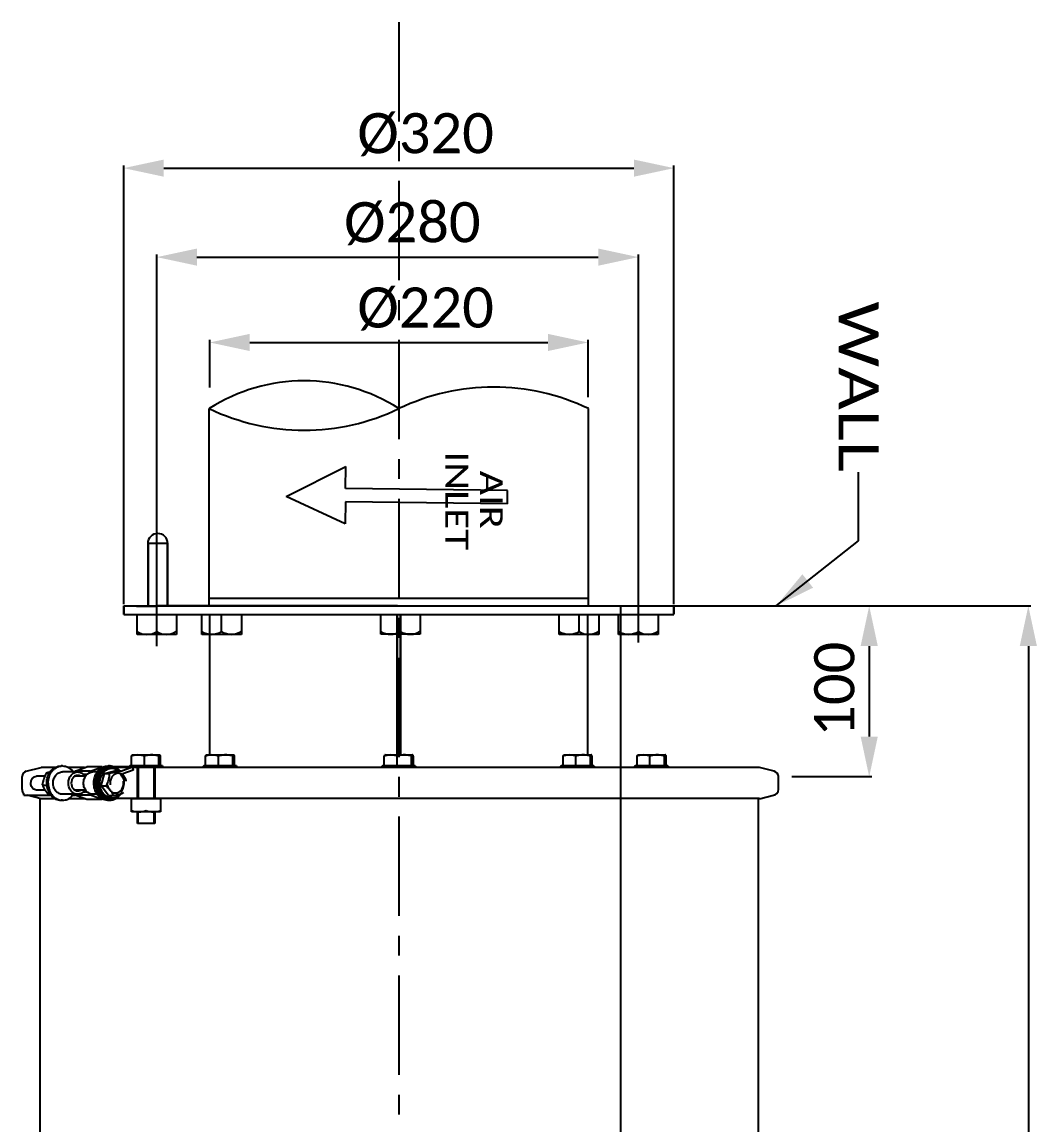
# Model space of a CAD drawing. Header units: millimetres. Extents: x 374 to 5899, y -2909 to 2000.
# Drawn here: x 3288 to 3878, y 599 to 1240 of the extents above; entities that cross this region are included whole.
import ezdxf
from ezdxf.enums import TextEntityAlignment as Align

# ---------------------------------------------------------------- set-up
doc = ezdxf.new("R2010")
doc.units = ezdxf.units.MM
doc.header["$LTSCALE"] = 154
doc.header["$PDMODE"] = 3
doc.header["$PDSIZE"] = 8
doc.linetypes.add('CENTER', pattern=[0.6, 0.375, -0.075, 0.075, -0.075])
doc.layers.get('0').update_dxf_attribs({"linetype": 'CONTINUOUS'})
doc.layers.get('Defpoints').update_dxf_attribs({"linetype": 'CONTINUOUS'})
doc.layers.add('00_BUW_DATUM', color=7, linetype='CONTINUOUS')
doc.layers.add('02___PRT_ALL_AXES', color=7, linetype='CONTINUOUS')
doc.styles.get("Standard").update_dxf_attribs({"font": 'calibri.ttf'})
doc.dimstyles.new('DIMSTYLE_1', dxfattribs={"dimtxt": 23.333333, "dimasz": 23.333333, "dimexe": 1.5, "dimexo": 1, "dimgap": 0.875, "dimtad": 1, "dimdsep": 46, "dimtxsty": 'Standard', "dimblk": '_FILLED', "dimblk1": '_FILLED', "dimblk2": '_FILLED', "dimcen": 0.09, "dimazin": 2, "dimtp": 0.01, "dimtm": 0.01, "dimtfac": 1, "dimtofl": 0, "dimtmove": 0, "dimatfit": 3, "dimldrblk": '_FILLED', "dimfxl": 1, "dimtolj": 1, "dimarcsym": 0})
doc.dimstyles.new('DIMSTYLE_3', dxfattribs={"dimtxt": 23.333333, "dimasz": 23.333333, "dimexe": 1.5, "dimexo": 1, "dimgap": 0.875, "dimtad": 1, "dimdec": 0, "dimdsep": 46, "dimtxsty": 'Standard', "dimblk": '_FILLED', "dimblk1": '_FILLED', "dimblk2": '_FILLED', "dimcen": 0.09, "dimazin": 2, "dimtp": 0.01, "dimtm": 0.01, "dimtfac": 1, "dimtdec": 0, "dimtofl": 0, "dimtmove": 0, "dimatfit": 3, "dimldrblk": '_FILLED', "dimfxl": 1, "dimtolj": 1, "dimarcsym": 0})
doc.dimstyles.get("Standard").update_dxf_attribs({"dimtxt": 23.333333, "dimasz": 23.333333, "dimexe": 1.5, "dimexo": 1, "dimtad": 1, "dimdsep": 46, "dimtxsty": 'Standard', "dimblk": '_FILLED', "dimblk1": '_FILLED', "dimblk2": '_FILLED', "dimcen": 0.09, "dimazin": 2, "dimtol": 1, "dimtp": 0.01, "dimtm": 0.01, "dimtfac": 1, "dimtofl": 0, "dimtmove": 0, "dimatfit": 3, "dimldrblk": '_FILLED', "dimfxl": 1, "dimtolj": 1, "dimarcsym": 0})

# ---------------------------------------------------------------- blocks, each defined once
blk = doc.blocks.new('_FILLED')
at = {"color": 0, "linetype": 'ByBlock'}
blk.add_solid([(0, 0), (-1, 0.214), (-1, -0.214)], dxfattribs=at)
blk = doc.blocks.new('*D544')
at = {"color": 0, "lineweight": -2}
for p, q in [((3712, 900.29), (3782.37, 900.29)), ((3780.87, 876.95), (3780.87, 824.37)), ((3735.78, 801.04), (3782.37, 801.04))]:
    blk.add_line(p, q, dxfattribs=at)
at = {"layer": 'Defpoints', "color": 0}
for p in [(3711, 900.29), (3734.78, 801.04), (3780.87, 801.04)]:
    blk.add_point(p, dxfattribs=at)
at = {"color": 0, "linetype": 'ByBlock', "lineweight": -2, "xscale": 23.3333333333, "yscale": 23.3333333333, "zscale": 23.3333333333}
for p, rotation in [((3780.87, 900.29), 90), ((3780.87, 801.04), 270)]:
    blk.add_blockref('_FILLED', p, dxfattribs=dict(at, rotation=rotation))
at = {"color": 0, "insert": (3748.88, 851.88), "char_height": 23.3333, "attachment_point": 2, "rotation": 90, "line_spacing_factor": 0.9}
blk.add_mtext('\\A1;\\A1;100', dxfattribs=at)
blk = doc.blocks.new('*D545')
at = {"color": 0, "lineweight": -2}
for p, q in [((3712, 900.29), (3874.9, 900.29)), ((3873.4, 876.95), (3873.4, 99.62)), ((3706.08, 76.29), (3874.9, 76.29))]:
    blk.add_line(p, q, dxfattribs=at)
at = {"layer": 'Defpoints', "color": 0}
for p in [(3711, 900.29), (3705.08, 76.29), (3873.4, 76.29)]:
    blk.add_point(p, dxfattribs=at)
at = {"color": 0, "linetype": 'ByBlock', "lineweight": -2, "xscale": 23.3333333333, "yscale": 23.3333333333, "zscale": 23.3333333333}
for p, rotation in [((3873.4, 900.29), 89.99999999999997), ((3873.4, 76.29), 269.9999999999999)]:
    blk.add_blockref('_FILLED', p, dxfattribs=dict(at, rotation=rotation))
at = {"color": 0, "insert": (3841.42, 418.02), "char_height": 23.3333, "attachment_point": 2, "rotation": 90, "line_spacing_factor": 0.9}
blk.add_mtext('\\A1;{\\A1;824}', dxfattribs=at)
blk = doc.blocks.new('*D546')
at = {"color": 0, "lineweight": -2}
for p, q in [((3366.62, 876.85), (3366.62, 1104.63)), ((3389.96, 1103.13), (3623.29, 1103.13)), ((3646.62, 879.02), (3646.62, 1104.63))]:
    blk.add_line(p, q, dxfattribs=at)
at = {"layer": 'Defpoints', "color": 0}
for p in [(3646.62, 1103.13), (3366.62, 875.85), (3646.62, 878.02)]:
    blk.add_point(p, dxfattribs=at)
at = {"color": 0, "linetype": 'ByBlock', "lineweight": -2, "xscale": 23.3333333333, "yscale": 23.3333333333, "zscale": 23.3333333333, "rotation": 180}
blk.add_blockref('_FILLED', (3366.62, 1103.13), dxfattribs=at)
at = {"color": 0, "linetype": 'ByBlock', "lineweight": -2, "xscale": 23.3333333333, "yscale": 23.3333333333, "zscale": 23.3333333333}
blk.add_blockref('_FILLED', (3646.62, 1103.13), dxfattribs=at)
at = {"color": 0, "insert": (3515.18, 1135.11), "char_height": 23.333, "attachment_point": 2, "line_spacing_factor": 0.9}
blk.add_mtext('\\A1;%%c280', dxfattribs=at)
blk = doc.blocks.new('*D548')
at = {"color": 0, "lineweight": -2}
for p, q in [((3397.34, 1027.27), (3397.34, 1055.01)), ((3420.67, 1053.51), (3594, 1053.51)), ((3617.34, 1021.72), (3617.34, 1055.01))]:
    blk.add_line(p, q, dxfattribs=at)
at = {"layer": 'Defpoints', "color": 0}
for p in [(3617.34, 1053.51), (3397.34, 1026.27), (3617.34, 1020.72)]:
    blk.add_point(p, dxfattribs=at)
at = {"color": 0, "linetype": 'ByBlock', "lineweight": -2, "xscale": 23.3333333333, "yscale": 23.3333333333, "zscale": 23.3333333333, "rotation": 180}
blk.add_blockref('_FILLED', (3397.34, 1053.51), dxfattribs=at)
at = {"color": 0, "linetype": 'ByBlock', "lineweight": -2, "xscale": 23.3333333333, "yscale": 23.3333333333, "zscale": 23.3333333333}
blk.add_blockref('_FILLED', (3617.34, 1053.51), dxfattribs=at)
at = {"color": 0, "insert": (3522.89, 1085.5), "char_height": 23.333, "attachment_point": 2, "line_spacing_factor": 0.9}
blk.add_mtext('\\A1;%%c220', dxfattribs=at)
blk = doc.blocks.new('*D549')
at = {"color": 0, "lineweight": -2}
for p, q in [((3347.34, 901.29), (3347.34, 1156.37)), ((3370.67, 1154.87), (3644, 1154.87)), ((3667.34, 901.29), (3667.34, 1156.37))]:
    blk.add_line(p, q, dxfattribs=at)
at = {"layer": 'Defpoints', "color": 0}
for p in [(3667.34, 1154.87), (3347.34, 900.29), (3667.34, 900.29)]:
    blk.add_point(p, dxfattribs=at)
at = {"color": 0, "linetype": 'ByBlock', "lineweight": -2, "xscale": 23.3333333333, "yscale": 23.3333333333, "zscale": 23.3333333333, "rotation": 180}
blk.add_blockref('_FILLED', (3347.34, 1154.87), dxfattribs=at)
at = {"color": 0, "linetype": 'ByBlock', "lineweight": -2, "xscale": 23.3333333333, "yscale": 23.3333333333, "zscale": 23.3333333333}
blk.add_blockref('_FILLED', (3667.34, 1154.87), dxfattribs=at)
at = {"color": 0, "insert": (3522.89, 1186.86), "char_height": 23.333, "attachment_point": 2, "line_spacing_factor": 0.9}
blk.add_mtext('\\A1;%%c320', dxfattribs=at)
blk = doc.blocks.new('ARROW_4_BL2', base_point=(1987.86, 1121.42))
at = {"color": 7, "linetype": 'Continuous'}
for p, q in [((1985.09, 1185.83), (1983.96, 1091.59)), ((1992.88, 1185.74), (1985.09, 1185.83)), ((1992.88, 1185.74), (1991.75, 1091.5)), ((1983.96, 1091.59), (1971.19, 1091.74)), ((1988.67, 1057.01), (1971.19, 1091.74)), ((2004.52, 1091.35), (1988.67, 1057.01)), ((1991.75, 1091.5), (2004.52, 1091.35))]:
    blk.add_line(p, q, dxfattribs=at)

msp = doc.modelspace()

# ---------------------------------------------------------------- linework, layer by layer
at = {"linetype": 'CENTER'}
msp.add_line((3507.377, 1239.811), (3507.377, -1.649), dxfattribs=at)
for p, q in [((3397.127, 900.257), (3397.127, 1015.026)), ((3617.627, 900.361), (3617.627, 1015.026)), ((3372.972, 936.626), (3361.34, 936.626)), ((3361.34, 936.626), (3361.34, 900.257)), ((3361.72, 900.255), (3361.72, 936.625)), ((3372.58, 936.626), (3372.58, 900.257)), ((3372.972, 900.257), (3372.972, 936.626)), ((3397.127, 904.84), (3617.627, 904.84)), ((3347.364, 900.286), (3667.377, 900.286)), ((3347.364, 900.257), (3347.364, 895.703)), ((3354.813, 900.257), (3366.445, 900.257)), ((3506.625, 900.286), (3366.625, 900.286)), ((3506.625, 900.286), (3646.625, 900.286)), ((3636.298, 900.286), (3636.298, 76.286)), ((3655.627, 900.361), (3759.942, 900.361)), ((3667.377, 895.807), (3667.377, 900.361)), ((3355.084, 883.749), (3355.084, 895.201)), ((3366.625, 885.445), (3366.625, 895.232)), ((3378.133, 895.288), (3378.133, 883.749)), ((3392.742, 883.785), (3392.742, 895.237)), ((3404.283, 885.481), (3404.283, 895.268)), ((3415.79, 895.324), (3415.79, 883.785)), ((3496.785, 883.804), (3496.785, 895.256)), ((3508.326, 885.5), (3508.326, 895.286)), ((3519.834, 895.343), (3519.834, 883.804)), ((3600.596, 883.77), (3600.596, 895.222)), ((3603.943, 895.25), (3620.844, 895.25)), ((3612.137, 885.466), (3612.137, 895.253)), ((3623.645, 895.309), (3623.645, 883.77)), ((3635.123, 883.778), (3635.123, 895.23)), ((3646.181, 895.286), (3663.082, 895.286)), ((3646.639, 885.201), (3646.639, 895.232)), ((3646.664, 885.474), (3646.664, 895.26)), ((3658.172, 895.317), (3658.172, 883.778)), ((3378.133, 883.749), (3355.084, 883.749)), ((3415.79, 883.785), (3392.742, 883.785)), ((3519.834, 883.804), (3496.785, 883.804)), ((3623.645, 883.77), (3600.596, 883.77)), ((3658.172, 883.778), (3635.123, 883.778)), ((3320.582, 803.786), (3311.727, 803.786)), ((3319.114, 804.333), (3325.886, 806.796)), ((3327.97, 804.333), (3319.114, 804.333)), ((3334.741, 806.796), (3325.886, 806.796)), ((3327.97, 804.333), (3334.741, 806.796)), ((3331.968, 803.786), (3329.437, 803.786)), ((3334.289, 795.662), (3336.17, 802.824)), ((3334.741, 806.796), (3334.844, 806.38)), ((3336.17, 802.824), (3342.277, 804.448)), ((3336.17, 802.824), (3338.931, 802.824)), ((3339.122, 807.286), (3339.521, 807.275)), ((3340.395, 805.786), (3339.399, 805.786)), ((3350.84, 806.796), (3341.985, 806.796)), ((3342.277, 804.448), (3345.037, 804.448)), ((3342.503, 806.399), (3343.596, 806.796)), ((3345.68, 804.333), (3345.163, 804.333)), ((3345.68, 804.333), (3352.451, 806.796)), ((3352.926, 804.876), (3346.863, 802.671)), ((3350.838, 807.286), (3350.338, 806.786)), ((3370.338, 806.786), (3350.338, 806.786)), ((3350.338, 806.338), (3350.338, 806.786)), ((3369.838, 807.286), (3350.838, 807.286)), ((3352.451, 806.796), (3352.926, 804.876)), ((3355.377, 788.375), (3355.377, 806.284)), ((3355.729, 806.284), (3355.729, 788.375)), ((3364.968, 788.289), (3364.968, 806.197)), ((3365.377, 806.197), (3365.377, 788.289)), ((3369.838, 807.286), (3370.338, 806.786)), ((3370.338, 806.338), (3370.338, 806.786)), ((3393.893, 807.286), (3393.393, 806.786)), ((3413.393, 806.786), (3393.393, 806.786)), ((3393.393, 806.338), (3393.393, 806.786)), ((3412.893, 807.286), (3393.893, 807.286)), ((3412.893, 807.286), (3413.393, 806.786)), ((3413.393, 806.338), (3413.393, 806.786)), ((3497.838, 807.286), (3497.338, 806.786)), ((3517.338, 806.786), (3497.338, 806.786)), ((3497.338, 806.338), (3497.338, 806.786)), ((3516.838, 807.286), (3497.838, 807.286)), ((3516.838, 807.286), (3517.338, 806.786)), ((3517.338, 806.338), (3517.338, 806.786)), ((3601.782, 807.286), (3601.282, 806.786)), ((3621.282, 806.786), (3601.282, 806.786)), ((3601.282, 806.338), (3601.282, 806.786)), ((3620.782, 807.286), (3601.782, 807.286)), ((3620.782, 807.286), (3621.282, 806.786)), ((3621.282, 806.338), (3621.282, 806.786)), ((3644.838, 807.286), (3644.338, 806.786)), ((3664.338, 806.786), (3644.338, 806.786)), ((3644.338, 806.338), (3644.338, 806.786)), ((3663.838, 807.286), (3644.838, 807.286)), ((3663.838, 807.286), (3664.338, 806.786)), ((3664.338, 806.338), (3664.338, 806.786)), ((3301.431, 801.286), (3296.673, 801.286)), ((3325.182, 801.286), (3318.896, 801.286)), ((3334.289, 795.662), (3337.049, 795.662)), ((3338.514, 790.125), (3334.289, 795.662)), ((3301.594, 793.286), (3296.673, 793.286)), ((3320.582, 790.786), (3311.727, 790.786)), ((3325.182, 793.286), (3318.896, 793.286)), ((3327.97, 790.24), (3319.114, 790.24)), ((3325.886, 787.776), (3319.114, 790.24)), ((3334.741, 787.776), (3327.97, 790.24)), ((3331.966, 790.786), (3329.437, 790.786)), ((3338.514, 790.125), (3341.274, 790.125)), ((3340.395, 788.786), (3339.399, 788.786)), ((3298.509, 788.249), (3298.509, 94.178)), ((3334.741, 787.776), (3325.886, 787.776)), ((3334.844, 788.192), (3334.741, 787.776)), ((3338.724, 787.298), (3339.122, 787.286)), ((3351.918, 788.332), (3368.828, 788.332)), ((3351.918, 780.568), (3351.918, 788.332)), ((3368.828, 788.332), (3368.828, 780.568)), ((3716.246, 788.249), (3716.246, 94.389)), ((3368.828, 780.568), (3351.918, 780.568)), ((3355.377, 773.85), (3355.396, 780.611)), ((3355.729, 773.844), (3355.729, 780.611)), ((3364.968, 773.85), (3364.968, 780.525)), ((3365.351, 780.525), (3365.351, 773.838)), ((3365.376, 773.85), (3355.377, 773.85))]:
    msp.add_line(p, q)
for centre, radius, start, end in [((3452.252, 929.158), 102.039, 57.300522, 122.699478), ((3562.502, 899.784), 127.748, 64.436254, 115.563746), ((3452.252, 1130.268), 127.748, 244.436254, 295.563746), ((3367.156, 936.626), 5.816, 0, 180), ((3360.855, 894.416), 10.666, 237.249117, 302.750883), ((3372.295, 894.077), 10.327, 236.700648, 304.422079), ((3398.512, 894.452), 10.666, 237.249117, 302.750883), ((3409.953, 894.113), 10.327, 236.700648, 304.422079), ((3502.556, 894.47), 10.666, 237.249117, 302.750883), ((3513.996, 894.131), 10.327, 236.700648, 304.422079), ((3606.367, 894.437), 10.666, 237.249117, 302.750883), ((3617.807, 894.098), 10.327, 236.700648, 304.422079), ((3640.894, 894.444), 10.666, 237.249117, 302.750883), ((3652.334, 894.105), 10.327, 236.700648, 304.422079), ((3339.123, 800.324), 6.963, 90.00751, 96.768846), ((3341.846, 806.572), 4.44, 325.155827, 329.723925), ((3312.723, 797.287), 10.179, 172.432059, 180.002796), ((3312.723, 797.286), 10.179, 179.997177, 187.570733), ((3312.623, 797.298), 10.078, 171.531993, 172.421206), ((3312.623, 797.275), 10.078, 187.581583, 188.459889), ((3316.387, 807.097), 23.615, 331.037389, 331.790393), ((3331.652, 798.464), 16.005, 0.623946, 1.599739), ((3339.124, 794.245), 6.959, 263.206597, 266.704722), ((3356.146, 792.75), 12.182, 249.694177, 290.305823), ((3364.601, 792.75), 12.182, 249.694177, 290.305823)]:
    msp.add_arc(centre, radius, start, end)
for points, knots in [([(3302.568, 797.286), (3302.568, 798.579), (3302.882, 800.525), (3303.913, 802.852), (3304.949, 804.378), (3306.215, 805.635), (3307.667, 806.574), (3309.247, 807.155), (3310.351, 807.286), (3310.897, 807.286)], [0, 0, 0, 0, 0.2695829, 0.4011052, 0.5286719, 0.6518146, 0.7707234, 0.8862874, 1, 1, 1, 1]), ([(3311.726, 790.786), (3311.372, 790.786), (3310.654, 790.872), (3309.627, 791.249), (3308.684, 791.86), (3307.57, 792.965), (3306.579, 794.79), (3306.177, 797.286), (3306.579, 799.782), (3307.57, 801.608), (3308.684, 802.713), (3309.627, 803.323), (3310.654, 803.701), (3311.372, 803.786), (3311.726, 803.786)], [0, 0, 0, 0, 0.0569163, 0.1147596, 0.1742771, 0.2359136, 0.3650661, 0.5, 0.6349339, 0.7640864, 0.8257229, 0.8852404, 0.9430837, 1, 1, 1, 1]), ([(3320.582, 790.786), (3320.227, 790.786), (3319.51, 790.872), (3318.482, 791.249), (3317.539, 791.86), (3316.425, 792.965), (3315.434, 794.79), (3315.032, 797.286), (3315.434, 799.782), (3316.425, 801.608), (3317.539, 802.713), (3318.482, 803.323), (3319.51, 803.701), (3320.227, 803.786), (3320.582, 803.786)], [0, 0, 0, 0, 0.0569163, 0.1147596, 0.1742771, 0.2359136, 0.3650661, 0.5, 0.6349339, 0.7640864, 0.8257229, 0.8852404, 0.9430837, 1, 1, 1, 1]), ([(3320.582, 801.786), (3320.337, 801.786), (3319.84, 801.727), (3318.88, 801.375), (3317.824, 800.505), (3317.019, 799.015), (3316.739, 797.286), (3317.019, 795.558), (3317.824, 794.068), (3318.88, 793.197), (3319.84, 792.846), (3320.337, 792.786), (3320.582, 792.786)], [0, 0, 0, 0, 0.0569911, 0.1149094, 0.2355687, 0.3648894, 0.5, 0.6351106, 0.7644313, 0.8850906, 0.9430089, 1, 1, 1, 1]), ([(3318.733, 803.781), (3318.768, 803.824), (3318.906, 804.001), (3319.029, 804.188), (3319.114, 804.333)], [0, 0, 0, 0, 0.2476027, 1, 1, 1, 1]), ([(3320.582, 803.786), (3321.033, 803.786), (3321.954, 803.646), (3322.791, 803.244), (3323.179, 802.99)], [0, 0, 0, 0, 0.4936425, 1, 1, 1, 1]), ([(3322.285, 801.295), (3322.028, 801.453), (3321.476, 801.7), (3320.877, 801.786), (3320.582, 801.786)], [0, 0, 0, 0, 0.5057448, 1, 1, 1, 1]), ([(3323.179, 802.99), (3323.443, 802.816), (3324.013, 802.542), (3324.641, 802.447), (3324.948, 802.447)], [0, 0, 0, 0, 0.5063686, 1, 1, 1, 1]), ([(3329.437, 790.786), (3329.082, 790.786), (3328.365, 790.872), (3327.338, 791.249), (3326.394, 791.86), (3325.281, 792.965), (3324.289, 794.79), (3323.888, 797.286), (3324.289, 799.782), (3325.281, 801.608), (3326.394, 802.713), (3327.338, 803.323), (3328.365, 803.701), (3329.082, 803.786), (3329.437, 803.786)], [0, 0, 0, 0, 0.0569163, 0.1147596, 0.1742771, 0.2359136, 0.3650661, 0.5, 0.6349339, 0.7640864, 0.8257229, 0.8852404, 0.9430837, 1, 1, 1, 1]), ([(3324.948, 802.447), (3325.244, 802.447), (3325.844, 802.535), (3326.683, 802.918), (3327.418, 803.528), (3327.804, 804.05), (3327.97, 804.333)], [0, 0, 0, 0, 0.2380697, 0.4817972, 0.7352352, 1, 1, 1, 1]), ([(3338.301, 787.335), (3337.79, 787.396), (3336.769, 787.635), (3335.332, 788.318), (3334.027, 789.305), (3332.501, 790.998), (3331.154, 793.68), (3330.61, 797.288), (3331.155, 800.896), (3332.502, 803.577), (3334.029, 805.269), (3335.334, 806.256), (3336.771, 806.939), (3337.792, 807.177), (3338.303, 807.238)], [0, 0, 0, 0, 0.0568826, 0.1149562, 0.1747849, 0.2366517, 0.365775, 0.5000114, 0.6342457, 0.763364, 0.8252277, 0.8850536, 0.9431267, 1, 1, 1, 1]), ([(3339.021, 787.797), (3338.502, 787.827), (3337.458, 788.013), (3335.981, 788.65), (3334.641, 789.62), (3333.487, 790.881), (3332.562, 792.385), (3331.674, 794.647), (3331.295, 797.742), (3331.915, 800.79), (3332.982, 802.948), (3334.023, 804.34), (3335.274, 805.465), (3336.688, 806.277), (3338.211, 806.741), (3339.261, 806.805), (3339.778, 806.776)], [0, 0, 0, 0, 0.0570026, 0.1151316, 0.1750746, 0.2371899, 0.3014886, 0.3676641, 0.5027933, 0.6371581, 0.7024743, 0.7657282, 0.8267613, 0.8857544, 0.9432304, 1, 1, 1, 1]), ([(3339.399, 788.786), (3338.936, 788.786), (3337.997, 788.898), (3336.654, 789.392), (3335.42, 790.19), (3334.344, 791.258), (3333.463, 792.555), (3332.587, 794.535), (3332.14, 797.286), (3332.587, 800.038), (3333.463, 802.017), (3334.344, 803.314), (3335.42, 804.383), (3336.654, 805.181), (3337.997, 805.675), (3338.936, 805.786), (3339.399, 805.786)], [0, 0, 0, 0, 0.0568577, 0.1146383, 0.1740927, 0.2356641, 0.2994474, 0.3652083, 0.5000002, 0.6347916, 0.7005524, 0.7643356, 0.8259068, 0.8853613, 0.9431421, 1, 1, 1, 1]), ([(3340.395, 805.786), (3339.932, 805.786), (3338.993, 805.675), (3337.65, 805.181), (3336.416, 804.383), (3335.34, 803.314), (3334.459, 802.017), (3333.583, 800.039), (3333.316, 798.385), (3333.316, 797.286)], [0, 0, 0, 0, 0.113715, 0.2292768, 0.3481857, 0.471328, 0.5988948, 0.7304165, 1, 1, 1, 1]), ([(3338.931, 802.824), (3338.946, 802.27), (3338.919, 801.115), (3338.525, 798.744), (3337.784, 797.03), (3337.197, 795.935)], [0, 0, 0, 0, 0.2315405, 0.4809889, 1, 1, 1, 1]), ([(3345.037, 804.448), (3344.226, 804.121), (3342.205, 803.497), (3340.14, 803.064), (3338.931, 802.824)], [0, 0, 0, 0, 0.4150567, 1, 1, 1, 1]), ([(3348.823, 798.331), (3348.712, 799.048), (3348.267, 800.417), (3346.969, 802.061), (3345.2, 803.003), (3343.235, 803.032), (3341.445, 802.141), (3340.112, 800.531), (3339.394, 798.468), (3339.381, 796.974), (3339.495, 796.242)], [0, 0, 0, 0, 0.1332059, 0.2587317, 0.3759134, 0.489283, 0.6060538, 0.7310402, 0.8638838, 1, 1, 1, 1]), ([(3344.931, 804.453), (3344.578, 804.866), (3343.808, 805.62), (3342.478, 806.499), (3341.036, 807.076), (3340.024, 807.246), (3339.521, 807.275)], [0, 0, 0, 0, 0.2606283, 0.5129721, 0.7585628, 1, 1, 1, 1]), ([(3344.579, 804.468), (3344.252, 804.808), (3343.552, 805.425), (3342.368, 806.14), (3341.1, 806.61), (3340.217, 806.75), (3339.778, 806.776)], [0, 0, 0, 0, 0.2594267, 0.5114394, 0.7575296, 1, 1, 1, 1]), ([(3344.191, 804.462), (3343.642, 804.88), (3342.431, 805.549), (3341.064, 805.786), (3340.395, 805.786)], [0, 0, 0, 0, 0.5079316, 1, 1, 1, 1]), ([(3347.651, 798.911), (3347.473, 799.37), (3347.027, 800.338), (3346.091, 801.756), (3344.858, 803.144), (3343.916, 804.018), (3343.426, 804.448)], [0, 0, 0, 0, 0.2102618, 0.4526487, 0.7218442, 1, 1, 1, 1]), ([(3293.398, 796.553), (3293.309, 797.126), (3293.341, 798.297), (3293.993, 799.871), (3295.159, 801.001), (3296.184, 801.286), (3296.673, 801.286)], [0, 0, 0, 0, 0.2696369, 0.5305829, 0.7730464, 1, 1, 1, 1]), ([(3296.673, 793.286), (3296.287, 793.286), (3295.49, 793.458), (3294.472, 794.177), (3293.728, 795.25), (3293.467, 796.107), (3293.398, 796.553)], [0, 0, 0, 0, 0.2309419, 0.4725606, 0.7297295, 1, 1, 1, 1]), ([(3302.568, 797.286), (3302.568, 795.993), (3302.882, 794.048), (3303.913, 791.721), (3304.949, 790.195), (3306.215, 788.938), (3307.667, 787.999), (3309.247, 787.418), (3310.351, 787.286), (3310.897, 787.286)], [0, 0, 0, 0, 0.2695829, 0.4011052, 0.5286719, 0.6518146, 0.7707234, 0.8862874, 1, 1, 1, 1]), ([(3333.316, 797.286), (3333.316, 796.187), (3333.583, 794.534), (3334.459, 792.556), (3335.34, 791.258), (3336.416, 790.19), (3337.65, 789.392), (3338.993, 788.898), (3339.932, 788.786), (3340.395, 788.786)], [0, 0, 0, 0, 0.2695835, 0.4011052, 0.528672, 0.6518143, 0.7707232, 0.886285, 1, 1, 1, 1]), ([(3337.049, 795.662), (3337.539, 795.232), (3338.48, 794.357), (3339.713, 792.97), (3340.65, 791.552), (3341.095, 790.584), (3341.274, 790.125)], [0, 0, 0, 0, 0.2781591, 0.5473413, 0.7897381, 1, 1, 1, 1]), ([(3337.884, 796.242), (3337.995, 795.525), (3338.439, 794.156), (3339.738, 792.512), (3341.507, 791.57), (3343.472, 791.541), (3345.262, 792.432), (3346.594, 794.042), (3347.312, 796.104), (3347.326, 797.599), (3347.212, 798.331)], [0, 0, 0, 0, 0.1332059, 0.2587317, 0.3759134, 0.489283, 0.6060538, 0.7310402, 0.8638838, 1, 1, 1, 1]), ([(3345.769, 791.749), (3346.37, 792.836), (3347.149, 794.536), (3347.61, 796.909), (3347.662, 798.077), (3347.656, 798.638)], [0, 0, 0, 0, 0.5159431, 0.7667609, 1, 1, 1, 1]), ([(3319.114, 790.24), (3319.086, 790.288), (3318.969, 790.479), (3318.838, 790.662), (3318.733, 790.792)], [0, 0, 0, 0, 0.2524676, 1, 1, 1, 1]), ([(3320.582, 792.786), (3320.877, 792.786), (3321.476, 792.872), (3322.028, 793.12), (3322.285, 793.278)], [0, 0, 0, 0, 0.4942552, 1, 1, 1, 1]), ([(3323.179, 791.583), (3322.791, 791.329), (3321.954, 790.927), (3321.033, 790.786), (3320.582, 790.786)], [0, 0, 0, 0, 0.5063575, 1, 1, 1, 1]), ([(3324.948, 792.126), (3324.641, 792.126), (3324.013, 792.03), (3323.443, 791.756), (3323.179, 791.583)], [0, 0, 0, 0, 0.4936314, 1, 1, 1, 1]), ([(3327.97, 790.24), (3327.804, 790.523), (3327.418, 791.045), (3326.683, 791.654), (3325.844, 792.038), (3325.244, 792.126), (3324.948, 792.126)], [0, 0, 0, 0, 0.2647648, 0.5182028, 0.7619303, 1, 1, 1, 1]), ([(3339.021, 787.797), (3339.616, 787.763), (3340.833, 787.859), (3342.571, 788.494), (3344.138, 789.577), (3345.001, 790.541), (3345.383, 791.071)], [0, 0, 0, 0, 0.2401293, 0.4843612, 0.7369114, 1, 1, 1, 1]), ([(3339.122, 787.286), (3339.755, 787.286), (3341.04, 787.464), (3342.848, 788.246), (3344.455, 789.492), (3345.322, 790.567), (3345.701, 791.154)], [0, 0, 0, 0, 0.2389798, 0.4830885, 0.7361855, 1, 1, 1, 1]), ([(3340.395, 788.786), (3340.831, 788.786), (3341.712, 788.885), (3342.98, 789.321), (3344.157, 790.028), (3344.843, 790.653), (3345.159, 790.998)], [0, 0, 0, 0, 0.2421174, 0.4877225, 0.7397311, 1, 1, 1, 1]), ([(3341.274, 790.125), (3342.483, 790.365), (3344.548, 790.798), (3346.569, 791.422), (3347.38, 791.749)], [0, 0, 0, 0, 0.584933, 1, 1, 1, 1])]:
    msp.add_open_spline(points, degree=3, knots=knots)
at = {"layer": '00_BUW_DATUM'}
for p, q in [((3351.887, 807.286), (3351.887, 812.972)), ((3352.338, 813.686), (3352.291, 813.659)), ((3352.338, 813.686), (3368.338, 813.686)), ((3359.343, 807.286), (3359.343, 812.972)), ((3367.794, 807.286), (3367.794, 812.972)), ((3368.384, 813.659), (3368.291, 813.686)), ((3368.788, 807.286), (3368.788, 812.972)), ((3394.942, 807.286), (3394.942, 812.972)), ((3395.393, 813.686), (3395.346, 813.659)), ((3395.393, 813.686), (3411.393, 813.686)), ((3402.399, 807.286), (3402.399, 812.972)), ((3410.849, 807.286), (3410.849, 812.972)), ((3411.44, 813.659), (3411.347, 813.686)), ((3411.844, 807.286), (3411.844, 812.972)), ((3498.887, 807.286), (3498.887, 812.972)), ((3499.338, 813.686), (3499.291, 813.659)), ((3499.338, 813.686), (3515.338, 813.686)), ((3506.343, 807.286), (3506.343, 812.972)), ((3514.794, 807.286), (3514.794, 812.972)), ((3515.384, 813.659), (3515.291, 813.686)), ((3515.788, 807.286), (3515.788, 812.972)), ((3602.832, 807.286), (3602.832, 812.972)), ((3603.282, 813.686), (3603.236, 813.659)), ((3603.282, 813.686), (3619.282, 813.686)), ((3610.288, 807.286), (3610.288, 812.972)), ((3618.739, 807.286), (3618.739, 812.972)), ((3619.329, 813.659), (3619.236, 813.686)), ((3619.733, 807.286), (3619.733, 812.972)), ((3645.887, 807.286), (3645.887, 812.972)), ((3646.338, 813.686), (3646.291, 813.659)), ((3646.338, 813.686), (3662.338, 813.686)), ((3653.343, 807.286), (3653.343, 812.972)), ((3661.794, 807.286), (3661.794, 812.972)), ((3662.384, 813.659), (3662.291, 813.686)), ((3662.788, 807.286), (3662.788, 812.972)), ((3302.298, 803.168), (3304.186, 803.168)), ((3311.727, 807.286), (3310.897, 807.286)), ((3338.292, 807.286), (3339.122, 807.286)), ((3299.997, 796.19), (3302.62, 796.19)), ((3303.88, 790.308), (3304.96, 790.308)), ((3311.727, 787.286), (3310.897, 787.286)), ((3337.894, 787.298), (3338.292, 787.286)), ((3338.292, 787.286), (3339.122, 787.286))]:
    msp.add_line(p, q, dxfattribs=at)
for centre, radius, start, end in [((3316.616, 738.034), 66.689, 100.503427, 102.39734), ((3311.728, 800.328), 6.958, 90.006782, 96.812914), ((3311.728, 794.245), 6.958, 263.187086, 269.993218)]:
    msp.add_arc(centre, radius, start, end, dxfattribs=at)
for points, knots in [([(3355.615, 813.686), (3354.984, 813.686), (3353.711, 813.548), (3352.488, 813.187), (3351.887, 812.972)], [0, 0, 0, 0, 0.4970736, 1, 1, 1, 1]), ([(3351.887, 812.972), (3351.944, 813.125), (3352.029, 813.334), (3352.174, 813.561), (3352.251, 813.637), (3352.291, 813.659)], [0, 0, 0, 0, 0.6065752, 0.8305968, 1, 1, 1, 1]), ([(3359.343, 812.972), (3358.742, 813.187), (3357.519, 813.548), (3356.247, 813.686), (3355.615, 813.686)], [0, 0, 0, 0, 0.5029179, 1, 1, 1, 1]), ([(3363.569, 813.686), (3362.854, 813.686), (3361.419, 813.549), (3360.028, 813.188), (3359.343, 812.972)], [0, 0, 0, 0, 0.4988575, 1, 1, 1, 1]), ([(3367.794, 812.972), (3367.109, 813.188), (3365.718, 813.549), (3364.283, 813.686), (3363.569, 813.686)], [0, 0, 0, 0, 0.5011339, 1, 1, 1, 1]), ([(3368.291, 813.686), (3368.186, 813.686), (3368.035, 813.507), (3367.905, 813.253), (3367.831, 813.072), (3367.794, 812.972)], [0, 0, 0, 0, 0.3540021, 0.6425833, 1, 1, 1, 1]), ([(3368.788, 812.972), (3368.731, 813.125), (3368.647, 813.334), (3368.501, 813.561), (3368.424, 813.637), (3368.384, 813.659)], [0, 0, 0, 0, 0.6065752, 0.8305968, 1, 1, 1, 1]), ([(3398.67, 813.686), (3398.039, 813.686), (3396.766, 813.548), (3395.544, 813.187), (3394.942, 812.972)], [0, 0, 0, 0, 0.4970736, 1, 1, 1, 1]), ([(3394.942, 812.972), (3394.999, 813.125), (3395.084, 813.334), (3395.229, 813.561), (3395.307, 813.637), (3395.346, 813.659)], [0, 0, 0, 0, 0.6065752, 0.8305968, 1, 1, 1, 1]), ([(3402.399, 812.972), (3401.797, 813.187), (3400.575, 813.548), (3399.302, 813.686), (3398.67, 813.686)], [0, 0, 0, 0, 0.5029179, 1, 1, 1, 1]), ([(3406.624, 813.686), (3405.909, 813.686), (3404.474, 813.549), (3403.083, 813.188), (3402.399, 812.972)], [0, 0, 0, 0, 0.4988575, 1, 1, 1, 1]), ([(3410.849, 812.972), (3410.165, 813.188), (3408.774, 813.549), (3407.339, 813.686), (3406.624, 813.686)], [0, 0, 0, 0, 0.5011339, 1, 1, 1, 1]), ([(3411.347, 813.686), (3411.241, 813.686), (3411.09, 813.507), (3410.961, 813.253), (3410.887, 813.072), (3410.849, 812.972)], [0, 0, 0, 0, 0.3540021, 0.6425833, 1, 1, 1, 1]), ([(3411.844, 812.972), (3411.787, 813.125), (3411.702, 813.334), (3411.557, 813.561), (3411.479, 813.637), (3411.44, 813.659)], [0, 0, 0, 0, 0.6065752, 0.8305968, 1, 1, 1, 1]), ([(3502.615, 813.686), (3501.984, 813.686), (3500.711, 813.548), (3499.488, 813.187), (3498.887, 812.972)], [0, 0, 0, 0, 0.4970736, 1, 1, 1, 1]), ([(3498.887, 812.972), (3498.944, 813.125), (3499.029, 813.334), (3499.174, 813.561), (3499.251, 813.637), (3499.291, 813.659)], [0, 0, 0, 0, 0.6065752, 0.8305968, 1, 1, 1, 1]), ([(3506.343, 812.972), (3505.742, 813.187), (3504.519, 813.548), (3503.247, 813.686), (3502.615, 813.686)], [0, 0, 0, 0, 0.5029179, 1, 1, 1, 1]), ([(3510.569, 813.686), (3509.854, 813.686), (3508.419, 813.549), (3507.028, 813.188), (3506.343, 812.972)], [0, 0, 0, 0, 0.4988575, 1, 1, 1, 1]), ([(3514.794, 812.972), (3514.109, 813.188), (3512.718, 813.549), (3511.283, 813.686), (3510.569, 813.686)], [0, 0, 0, 0, 0.5011339, 1, 1, 1, 1]), ([(3515.291, 813.686), (3515.186, 813.686), (3515.035, 813.507), (3514.905, 813.253), (3514.831, 813.072), (3514.794, 812.972)], [0, 0, 0, 0, 0.3540021, 0.6425833, 1, 1, 1, 1]), ([(3515.788, 812.972), (3515.731, 813.125), (3515.647, 813.334), (3515.501, 813.561), (3515.424, 813.637), (3515.384, 813.659)], [0, 0, 0, 0, 0.6065752, 0.8305968, 1, 1, 1, 1]), ([(3606.56, 813.686), (3605.928, 813.686), (3604.656, 813.548), (3603.433, 813.187), (3602.832, 812.972)], [0, 0, 0, 0, 0.4970736, 1, 1, 1, 1]), ([(3602.832, 812.972), (3602.889, 813.125), (3602.973, 813.334), (3603.119, 813.561), (3603.196, 813.637), (3603.236, 813.659)], [0, 0, 0, 0, 0.6065752, 0.8305968, 1, 1, 1, 1]), ([(3610.288, 812.972), (3609.687, 813.187), (3608.464, 813.548), (3607.191, 813.686), (3606.56, 813.686)], [0, 0, 0, 0, 0.5029179, 1, 1, 1, 1]), ([(3614.513, 813.686), (3613.799, 813.686), (3612.364, 813.549), (3610.973, 813.188), (3610.288, 812.972)], [0, 0, 0, 0, 0.4988575, 1, 1, 1, 1]), ([(3618.739, 812.972), (3618.054, 813.188), (3616.663, 813.549), (3615.228, 813.686), (3614.513, 813.686)], [0, 0, 0, 0, 0.5011339, 1, 1, 1, 1]), ([(3619.236, 813.686), (3619.13, 813.686), (3618.979, 813.507), (3618.85, 813.253), (3618.776, 813.072), (3618.739, 812.972)], [0, 0, 0, 0, 0.3540021, 0.6425833, 1, 1, 1, 1]), ([(3619.733, 812.972), (3619.676, 813.125), (3619.591, 813.334), (3619.446, 813.561), (3619.369, 813.637), (3619.329, 813.659)], [0, 0, 0, 0, 0.6065752, 0.8305968, 1, 1, 1, 1]), ([(3649.615, 813.686), (3648.984, 813.686), (3647.711, 813.548), (3646.488, 813.187), (3645.887, 812.972)], [0, 0, 0, 0, 0.4970736, 1, 1, 1, 1]), ([(3645.887, 812.972), (3645.944, 813.125), (3646.029, 813.334), (3646.174, 813.561), (3646.251, 813.637), (3646.291, 813.659)], [0, 0, 0, 0, 0.6065752, 0.8305968, 1, 1, 1, 1]), ([(3653.343, 812.972), (3652.742, 813.187), (3651.519, 813.548), (3650.247, 813.686), (3649.615, 813.686)], [0, 0, 0, 0, 0.5029179, 1, 1, 1, 1]), ([(3657.569, 813.686), (3656.854, 813.686), (3655.419, 813.549), (3654.028, 813.188), (3653.343, 812.972)], [0, 0, 0, 0, 0.4988575, 1, 1, 1, 1]), ([(3661.794, 812.972), (3661.109, 813.188), (3659.718, 813.549), (3658.283, 813.686), (3657.569, 813.686)], [0, 0, 0, 0, 0.5011339, 1, 1, 1, 1]), ([(3662.291, 813.686), (3662.186, 813.686), (3662.035, 813.507), (3661.905, 813.253), (3661.831, 813.072), (3661.794, 812.972)], [0, 0, 0, 0, 0.3540021, 0.6425833, 1, 1, 1, 1]), ([(3662.788, 812.972), (3662.731, 813.125), (3662.647, 813.334), (3662.501, 813.561), (3662.424, 813.637), (3662.384, 813.659)], [0, 0, 0, 0, 0.6065752, 0.8305968, 1, 1, 1, 1]), ([(3302.298, 803.168), (3302.156, 802.885), (3301.604, 801.749), (3301.123, 800.577), (3300.827, 799.679)], [0, 0, 0, 0, 0.2513585, 1, 1, 1, 1]), ([(3303.398, 797.286), (3303.398, 798.5), (3303.675, 800.324), (3304.583, 802.537), (3305.501, 804.014), (3306.63, 805.267), (3307.935, 806.253), (3309.371, 806.937), (3310.392, 807.176), (3310.902, 807.237)], [0, 0, 0, 0, 0.2682221, 0.3994499, 0.5271367, 0.6507577, 0.7703076, 0.8863529, 1, 1, 1, 1]), ([(3311.727, 807.286), (3312.326, 807.286), (3313.542, 807.127), (3315.265, 806.426), (3316.816, 805.301), (3317.673, 804.324), (3318.054, 803.789)], [0, 0, 0, 0, 0.2398426, 0.4843554, 0.7371318, 1, 1, 1, 1]), ([(3337.894, 787.298), (3337.356, 787.329), (3336.274, 787.519), (3334.741, 788.171), (3333.345, 789.164), (3332.138, 790.456), (3331.162, 791.999), (3330.208, 794.327), (3329.761, 797.526), (3330.334, 800.702), (3331.38, 802.977), (3332.417, 804.463), (3333.676, 805.685), (3335.111, 806.596), (3336.669, 807.159), (3337.756, 807.286), (3338.293, 807.286)], [0, 0, 0, 0, 0.0569113, 0.1149221, 0.1746988, 0.2366034, 0.3006643, 0.3666036, 0.501417, 0.6358536, 0.7013679, 0.7649094, 0.8262713, 0.8855639, 0.94323, 1, 1, 1, 1]), ([(3300.827, 799.679), (3300.635, 799.099), (3300.313, 797.945), (3300.089, 796.769), (3299.997, 796.19)], [0, 0, 0, 0, 0.5102747, 1, 1, 1, 1]), ([(3299.997, 796.19), (3300.222, 795.697), (3300.72, 794.692), (3301.299, 793.731), (3301.618, 793.249)], [0, 0, 0, 0, 0.483729, 1, 1, 1, 1]), ([(3303.398, 797.286), (3303.398, 796.073), (3303.675, 794.249), (3304.583, 792.036), (3305.501, 790.559), (3306.63, 789.306), (3307.935, 788.319), (3309.371, 787.635), (3310.392, 787.397), (3310.902, 787.336)], [0, 0, 0, 0, 0.2682221, 0.3994499, 0.5271367, 0.6507577, 0.7703076, 0.8863529, 1, 1, 1, 1]), ([(3301.618, 793.249), (3301.784, 792.997), (3302.488, 791.978), (3303.269, 791.016), (3303.88, 790.308)], [0, 0, 0, 0, 0.2440166, 1, 1, 1, 1]), ([(3311.727, 787.286), (3312.326, 787.286), (3313.542, 787.446), (3315.265, 788.147), (3316.816, 789.272), (3317.673, 790.249), (3318.054, 790.784)], [0, 0, 0, 0, 0.2398426, 0.4843554, 0.7371318, 1, 1, 1, 1])]:
    msp.add_open_spline(points, degree=3, knots=knots, dxfattribs=at)
at = {"layer": '02___PRT_ALL_AXES'}
for p, q in [((3347.338, 900.286), (3667.338, 900.286)), ((3347.338, 895.286), (3347.338, 900.286)), ((3667.338, 895.286), (3667.338, 900.286)), ((3347.338, 895.286), (3667.338, 895.286)), ((3397.338, 813.686), (3397.338, 895.286)), ((3506.378, 895.286), (3506.378, 813.686)), ((3506.404, 813.686), (3506.404, 895.286)), ((3508.271, 895.286), (3508.271, 813.686)), ((3508.298, 813.686), (3508.298, 895.286)), ((3617.338, 813.686), (3617.338, 895.286)), ((3290.652, 804.143), (3299.344, 806.338)), ((3307.368, 806.338), (3299.344, 806.338)), ((3324.625, 806.338), (3315.249, 806.338)), ((3716.989, 806.338), (3335.733, 806.338)), ((3725.681, 804.143), (3716.989, 806.338)), ((3288.236, 793.533), (3288.236, 801.04)), ((3728.098, 793.533), (3728.098, 801.04)), ((3289.236, 790.286), (3289.236, 791.214)), ((3289.236, 790.286), (3304.978, 790.286)), ((3299.344, 788.235), (3291.221, 790.286)), ((3317.664, 790.286), (3319.114, 790.286)), ((3716.989, 788.235), (3725.113, 790.286)), ((3307.368, 788.235), (3299.344, 788.235)), ((3324.625, 788.235), (3315.249, 788.235)), ((3717.042, 788.248), (3335.23, 788.362))]:
    msp.add_line(p, q, dxfattribs=at)
for centre, radius, start, end in [((3291.436, 801.04), 3.2, 104.172338, 180), ((3724.898, 801.04), 3.2, 0, 75.827662), ((3291.436, 793.533), 3.2, 180, 226.501258), ((3724.823, 793.548), 3.274, 275.065612, 359.732853)]:
    msp.add_arc(centre, radius, start, end, dxfattribs=at)

# ---------------------------------------------------------------- block references
at = {"rotation": 270}
msp.add_blockref('ARROW_4_BL2', (3506.172, 964.675), dxfattribs=at)

# ---------------------------------------------------------------- texts
for s, height, width, p, p2 in [('WALL', 23.3333, 1.169125, (3763.055, 1077.415), (3763.055, 978.181)), ('INLET', 13.3333, 1.192168, (3534.461, 990.123), (3534.461, 932.692)), ('  AIR', 13.3333, 1.171582, (3554.461, 990.123), (3554.461, 945.195))]:
    msp.add_text(s, height=height, rotation=270, dxfattribs=dict(width=width)).set_placement(p, p2, align=Align.FIT)

# ---------------------------------------------------------------- dimensions: what is measured, and where the dimension line sits
for base, p1, p2, picture, middle in [((3667.338, 1154.871), (3347.338, 900.286), (3667.338, 900.286), '*D549', (3522.893, 1154.871)), ((3617.338, 1053.515), (3397.338, 1026.268), (3617.338, 1020.725), '*D548', (3522.893, 1053.515))]:
    dim = msp.add_linear_dim(base=base, p1=p1, p2=p2, text='%%c<>', dimstyle='DIMSTYLE_3')
    dim.commit()
    dim.dimension.update_dxf_attribs({"geometry": picture, "text_midpoint": middle, "dimtype": 160})
dim = msp.add_linear_dim(base=(3646.625, 1103.126), p1=(3366.625, 875.853), p2=(3646.625, 878.018), text='%%c280', dimstyle='DIMSTYLE_3', override={"dimtxsty": 'Standard'})
dim.commit()
dim.dimension.update_dxf_attribs({"geometry": '*D546', "text_midpoint": (3515.18, 1103.126), "dimtype": 160})
for base, p2, text, dimstyle, picture, middle in [((3873.404, 76.286), (3705.081, 76.286), '{\\A1;<>}', 'DIMSTYLE_1', '*D545', (3873.404, 418.022)), ((3780.87, 801.04), (3734.777, 801.04), '\\A1;100', 'DIMSTYLE_3', '*D544', (3780.87, 851.881))]:
    dim = msp.add_linear_dim(base=base, p1=(3711.004, 900.286), p2=p2, angle=270, text=text, dimstyle=dimstyle, override={"dimtxsty": 'Standard'})
    dim.commit()
    dim.dimension.update_dxf_attribs({"geometry": picture, "text_midpoint": middle, "dimtype": 160})

# ---------------------------------------------------------------- leaders
msp.add_leader([(3726.804, 900.361), (3774.722, 938.181), (3774.722, 978.181)], dimstyle='Standard', override={"dimtad": 0})

doc.saveas('drawing.dxf')
